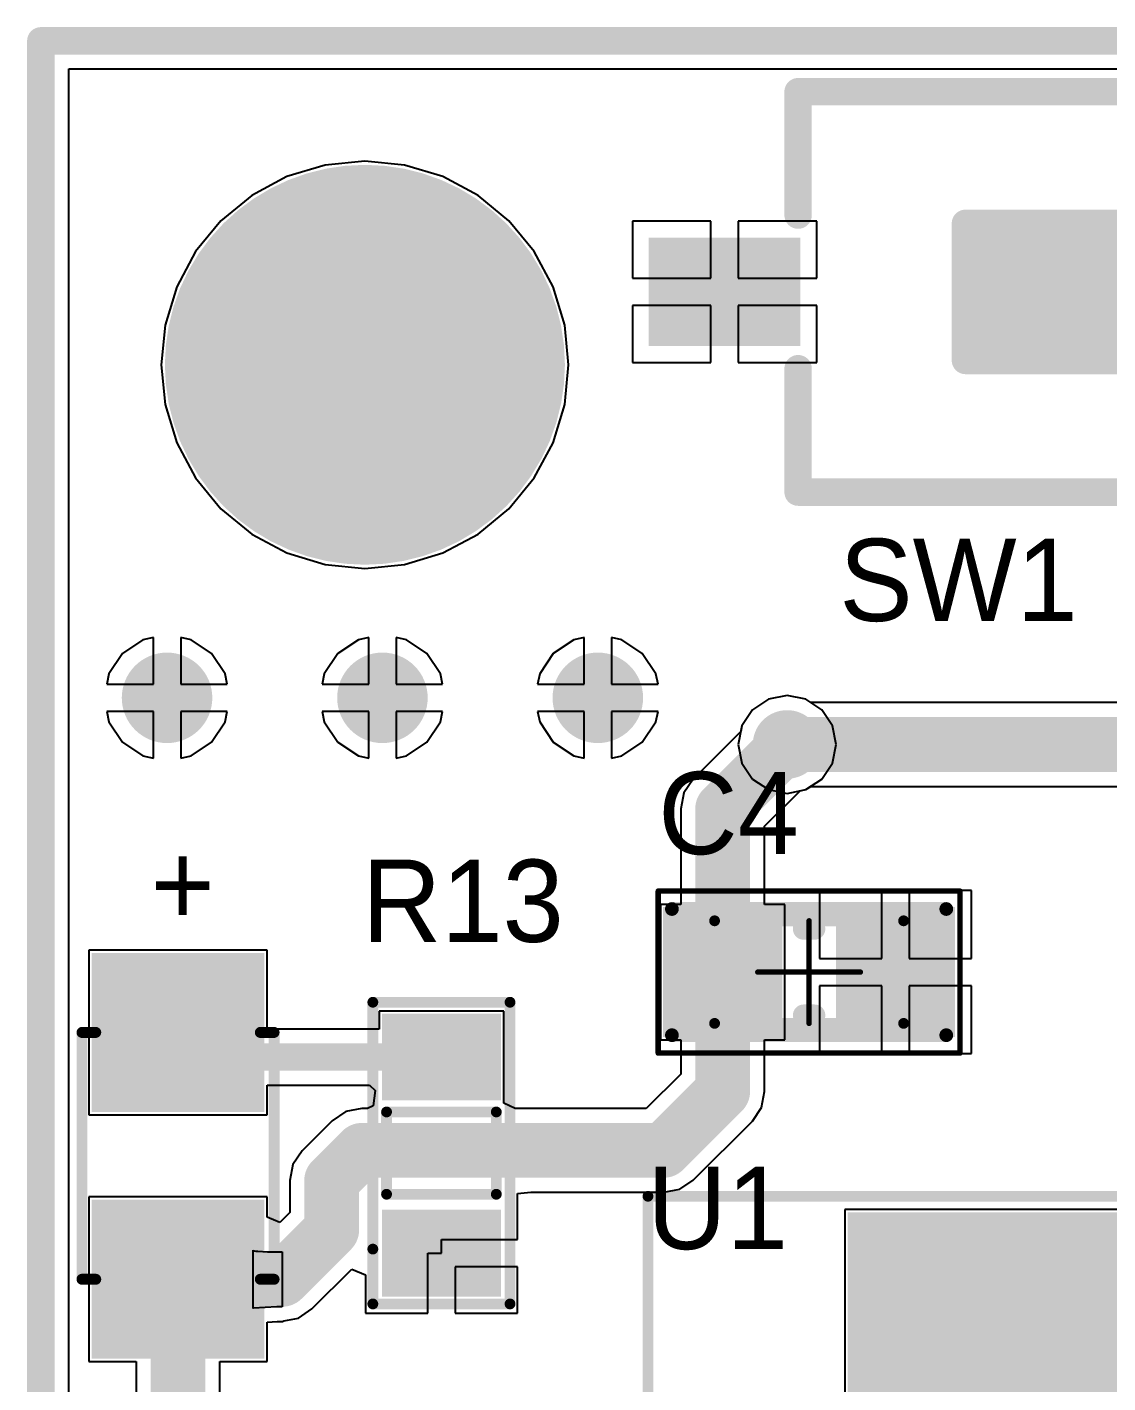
# Model space of a CAD drawing. Header units: millimetres. Extents: x 3.76 to 6.92, y 1.08 to 2.74.
# Drawn here: x 3.758 to 4.1519, y 2.2452 to 2.7395 of the extents above; entities that cross this region are included whole.
import ezdxf

# ---------------------------------------------------------------- set-up
doc = ezdxf.new("R2010")
doc.units = ezdxf.units.MM
doc.header["$MEASUREMENT"] = 0
for name, color, linetype in [('BottomLayer', 5, 'Continuous'), ('BottomSolder', 6, 'Continuous'), ('KeepOutLayer', 6, 'Continuous'), ('Mechanical13', 56, 'Continuous'), ('Mechanical15', 56, 'Continuous'), ('MultiLayer', 9, 'Continuous'), ('PadHoleLayer', 156, 'Continuous'), ('TopLayer', 1, 'Continuous'), ('TopOverlay', 2, 'Continuous'), ('TopPaste', 8, 'Continuous'), ('TopSolder', 216, 'Continuous'), ('ViaHoleLayer', 16, 'Continuous')]:
    doc.layers.add(name, color=color, linetype=linetype)

# ---------------------------------------------------------------- blocks, each defined once
blk = doc.blocks.new('SOT223_7')
at = {"layer": 'Mechanical13', "const_width": 0.00394}
for points in [[(-0.13189, 0.07283), (0.13189, 0.07283)], [(-0.13189, -0.07283), (-0.13189, 0.07283)], [(0.13189, -0.07283), (0.13189, 0.07283)], [(-0.13189, -0.07283), (0.13189, -0.07283)]]:
    blk.add_lwpolyline(points, dxfattribs=at)
at = {"layer": 'Mechanical13', "const_width": 0.00197}
for points in [[(-0.13287, 0.07283, 1), (-0.13091, 0.07283, 1)], [(-0.13287, 0.07283, 1), (-0.13091, 0.07283, 1)], [(0.13091, 0.07283, 1), (0.13287, 0.07283, 1)], [(0.13091, 0.07283, 1), (0.13287, 0.07283, 1)], [(-0.13287, -0.07283, 1), (-0.13091, -0.07283, 1)], [(-0.13287, -0.07283, 1), (-0.13091, -0.07283, 1)], [(0.13091, -0.07283, 1), (0.13287, -0.07283, 1)], [(0.13091, -0.07283, 1), (0.13287, -0.07283, 1)]]:
    blk.add_lwpolyline(points, format="xyb", close=True, dxfattribs=at)
at = {"layer": 'Mechanical15', "const_width": 0.00394}
for points in [[(-0.14173, 0.17126), (0.14173, 0.17126)], [(-0.14173, -0.17126), (-0.14173, 0.17126)], [(0.14173, -0.17126), (0.14173, 0.17126)], [(0, -0.01969), (0, 0.01969)], [(-0.01969, 0), (0.01969, 0)], [(-0.14173, -0.17126), (0.14173, -0.17126)]]:
    blk.add_lwpolyline(points, dxfattribs=at)
at = {"layer": 'Mechanical15', "const_width": 0.00197}
for points in [[(-0.14272, 0.17126, 1), (-0.14075, 0.17126, 1)], [(-0.14272, 0.17126, 1), (-0.14075, 0.17126, 1)], [(0.14075, 0.17126, 1), (0.14272, 0.17126, 1)], [(0.14075, 0.17126, 1), (0.14272, 0.17126, 1)], [(-0.00098, 0.01969, 1), (0.00098, 0.01969, 1)], [(-0.02067, 0, 1), (-0.0187, 0, 1)], [(0.0187, 0, 1), (0.02067, 0, 1)], [(-0.00098, -0.01969, 1), (0.00098, -0.01969, 1)], [(-0.14272, -0.17126, 1), (-0.14075, -0.17126, 1)], [(-0.14272, -0.17126, 1), (-0.14075, -0.17126, 1)], [(0.14075, -0.17126, 1), (0.14272, -0.17126, 1)], [(0.14075, -0.17126, 1), (0.14272, -0.17126, 1)]]:
    blk.add_lwpolyline(points, format="xyb", close=True, dxfattribs=at)
at = {"layer": 'TopLayer'}
for points in [[(0.06496, 0.16142), (-0.06496, 0.16142), (0.06496, 0.06693), (-0.06496, 0.06693)], [(-0.07087, -0.06693), (-0.11024, -0.06693), (-0.07087, -0.16142), (-0.11024, -0.16142)], [(0.01969, -0.06693), (-0.01969, -0.06693), (0.01969, -0.16142), (-0.01969, -0.16142)], [(0.11024, -0.06693), (0.07087, -0.06693), (0.11024, -0.16142), (0.07087, -0.16142)]]:
    blk.add_solid(points, dxfattribs=at)
at = {"layer": 'TopOverlay', "const_width": 0.00787}
for points in [[(-0.13189, 0.05512), (0.13189, 0.05512)], [(-0.13189, -0.05512), (-0.13189, 0.05512)], [(0.13189, -0.05512), (0.13189, 0.05512)], [(-0.13189, -0.05512), (0.13189, -0.05512)]]:
    blk.add_lwpolyline(points, dxfattribs=at)
at = {"layer": 'TopOverlay'}
for points, const_width in [([(-0.13386, 0.05512, 1), (-0.12992, 0.05512, 1)], 0.00394), ([(-0.13386, 0.05512, 1), (-0.12992, 0.05512, 1)], 0.00394), ([(0.12992, 0.05512, 1), (0.13386, 0.05512, 1)], 0.00394), ([(0.12992, 0.05512, 1), (0.13386, 0.05512, 1)], 0.00394), ([(-0.13386, -0.05512, 1), (-0.12992, -0.05512, 1)], 0.00394), ([(-0.13386, -0.05512, 1), (-0.12992, -0.05512, 1)], 0.00394), ([(0.12992, -0.05512, 1), (0.13386, -0.05512, 1)], 0.00394), ([(0.12992, -0.05512, 1), (0.13386, -0.05512, 1)], 0.00394), ([(-0.12697, -0.11417, 1), (-0.13681, -0.11417, 1)], 0.00984), ([(-0.13927, -0.11417, 1), (-0.13435, -0.11417, 1)], 0.00492), ([(-0.12943, -0.11417, 1), (-0.12451, -0.11417, 1)], 0.00492)]:
    blk.add_lwpolyline(points, format="xyb", close=True, dxfattribs=dict(at, const_width=const_width))
at = {"layer": 'TopPaste'}
for points in [[(0.06496, 0.16142), (-0.06496, 0.16142), (0.06496, 0.06693), (-0.06496, 0.06693)], [(-0.07087, -0.06693), (-0.11024, -0.06693), (-0.07087, -0.16142), (-0.11024, -0.16142)], [(0.01969, -0.06693), (-0.01969, -0.06693), (0.01969, -0.16142), (-0.01969, -0.16142)], [(0.11024, -0.06693), (0.07087, -0.06693), (0.11024, -0.16142), (0.07087, -0.16142)]]:
    blk.add_solid(points, dxfattribs=at)
at = {"layer": 'TopSolder'}
for points in [[(0.06896, 0.16542), (-0.06896, 0.16542), (0.06896, 0.06293), (-0.06896, 0.06293)], [(-0.06687, -0.06293), (-0.11424, -0.06293), (-0.06687, -0.16542), (-0.11424, -0.16542)], [(0.02369, -0.06293), (-0.02369, -0.06293), (0.02369, -0.16542), (-0.02369, -0.16542)], [(0.11424, -0.06293), (0.06687, -0.06293), (0.11424, -0.16542), (0.06687, -0.16542)]]:
    blk.add_solid(points, dxfattribs=at)
blk = doc.blocks.new('SW1_SMD_9')
at = {"layer": 'TopLayer'}
for points in [[(-0.16142, -0.01575), (-0.11417, -0.01575), (-0.16142, 0.01575), (-0.11417, 0.01575)], [(0.16142, 0.01575), (0.11417, 0.01575), (0.16142, -0.01575), (0.11417, -0.01575)]]:
    blk.add_solid(points, dxfattribs=at)
at = {"layer": 'TopOverlay', "const_width": 0.01}
for points in [[(0.111, 0.073), (-0.111, 0.073)], [(-0.111, 0.073), (-0.111, 0.028)], [(0.111, 0.073), (0.111, 0.028)], [(-0.05, 0.025), (-0.05, -0.025)], [(0.05, 0.025), (-0.05, 0.025)], [(0.05, 0.025), (0.05, -0.025)], [(-0.111, -0.028), (-0.111, -0.073)], [(0.05, -0.025), (-0.05, -0.025)], [(0.111, -0.028), (0.111, -0.073)], [(0.111, -0.073), (-0.111, -0.073)]]:
    blk.add_lwpolyline(points, dxfattribs=at)
at = {"layer": 'TopOverlay', "const_width": 0.005}
for points in [[(-0.1135, 0.073, 1), (-0.1085, 0.073, 1)], [(-0.1135, 0.073, 1), (-0.1085, 0.073, 1)], [(0.1085, 0.073, 1), (0.1135, 0.073, 1)], [(0.1085, 0.073, 1), (0.1135, 0.073, 1)], [(-0.1135, 0.028, 1), (-0.1085, 0.028, 1)], [(-0.0525, 0.025, 1), (-0.0475, 0.025, 1)], [(-0.0525, 0.025, 1), (-0.0475, 0.025, 1)], [(0.0475, 0.025, 1), (0.0525, 0.025, 1)], [(0.0475, 0.025, 1), (0.0525, 0.025, 1)], [(0.1085, 0.028, 1), (0.1135, 0.028, 1)], [(-0.1135, -0.028, 1), (-0.1085, -0.028, 1)], [(-0.0525, -0.025, 1), (-0.0475, -0.025, 1)], [(-0.0525, -0.025, 1), (-0.0475, -0.025, 1)], [(0.0475, -0.025, 1), (0.0525, -0.025, 1)], [(0.0475, -0.025, 1), (0.0525, -0.025, 1)], [(0.1085, -0.028, 1), (0.1135, -0.028, 1)], [(-0.1135, -0.073, 1), (-0.1085, -0.073, 1)], [(-0.1135, -0.073, 1), (-0.1085, -0.073, 1)], [(0.1085, -0.073, 1), (0.1135, -0.073, 1)], [(0.1085, -0.073, 1), (0.1135, -0.073, 1)]]:
    blk.add_lwpolyline(points, format="xyb", close=True, dxfattribs=at)
at = {"layer": 'TopOverlay'}
blk.add_solid([(-0.05, -0.025), (0.05, -0.025), (-0.05, 0.025), (0.05, 0.025)], dxfattribs=at)
at = {"layer": 'TopPaste'}
for points in [[(-0.16142, -0.01575), (-0.11417, -0.01575), (-0.16142, 0.01575), (-0.11417, 0.01575)], [(0.16142, 0.01575), (0.11417, 0.01575), (0.16142, -0.01575), (0.11417, -0.01575)]]:
    blk.add_solid(points, dxfattribs=at)
at = {"layer": 'TopSolder'}
for points in [[(-0.16542, -0.01975), (-0.11017, -0.01975), (-0.16542, 0.01975), (-0.11017, 0.01975)], [(0.16542, 0.01975), (0.11017, 0.01975), (0.16542, -0.01975), (0.11017, -0.01975)]]:
    blk.add_solid(points, dxfattribs=at)
blk = doc.blocks.new('RES_SMD_0603_30')
at = {"layer": 'TopLayer'}
for points in [[(-0.04681, -0.01772), (-0.02319, -0.01772), (-0.04681, 0.01772), (-0.02319, 0.01772)], [(0.02468, -0.01771), (0.0483, -0.01771), (0.02468, 0.01772), (0.0483, 0.01772)]]:
    blk.add_solid(points, dxfattribs=at)
at = {"layer": 'TopOverlay', "const_width": 0.00394}
for points in [[(0.055, 0.025), (-0.055, 0.025)], [(-0.055, -0.025), (-0.055, 0.025)], [(0.055, -0.025), (0.055, 0.025)], [(0.015, 0.02), (-0.015, 0.02)], [(-0.015, -0.02), (-0.015, 0.02)], [(0.015, -0.02), (0.015, 0.02)], [(0.015, -0.02), (-0.015, -0.02)], [(0.035, -0.025), (-0.055, -0.025)], [(0.055, -0.025), (0.035, -0.025)]]:
    blk.add_lwpolyline(points, dxfattribs=at)
at = {"layer": 'TopOverlay', "const_width": 0.00197}
for points in [[(-0.05599, 0.025, 1), (-0.05402, 0.025, 1)], [(-0.05599, 0.025, 1), (-0.05402, 0.025, 1)], [(0.05401, 0.025, 1), (0.05598, 0.025, 1)], [(0.05401, 0.025, 1), (0.05598, 0.025, 1)], [(-0.01599, 0.02, 1), (-0.01402, 0.02, 1)], [(-0.01599, 0.02, 1), (-0.01402, 0.02, 1)], [(0.01401, 0.02, 1), (0.01598, 0.02, 1)], [(0.01401, 0.02, 1), (0.01598, 0.02, 1)], [(-0.01599, -0.02, 1), (-0.01402, -0.02, 1)], [(-0.01599, -0.02, 1), (-0.01402, -0.02, 1)], [(0.01401, -0.02, 1), (0.01598, -0.02, 1)], [(0.01401, -0.02, 1), (0.01598, -0.02, 1)], [(-0.05599, -0.025, 1), (-0.05402, -0.025, 1)], [(-0.05599, -0.025, 1), (-0.05402, -0.025, 1)], [(0.03401, -0.025, 1), (0.03598, -0.025, 1)], [(0.03401, -0.025, 1), (0.03598, -0.025, 1)], [(0.05401, -0.025, 1), (0.05598, -0.025, 1)], [(0.05401, -0.025, 1), (0.05598, -0.025, 1)]]:
    blk.add_lwpolyline(points, format="xyb", close=True, dxfattribs=at)
at = {"layer": 'TopPaste'}
for points in [[(-0.04681, -0.01772), (-0.02319, -0.01772), (-0.04681, 0.01772), (-0.02319, 0.01772)], [(0.02468, -0.01771), (0.0483, -0.01771), (0.02468, 0.01772), (0.0483, 0.01772)]]:
    blk.add_solid(points, dxfattribs=at)
at = {"layer": 'TopSolder'}
for points in [[(-0.05081, -0.02172), (-0.01919, -0.02172), (-0.05081, 0.02172), (-0.01919, 0.02172)], [(0.02068, -0.02171), (0.0523, -0.02171), (0.02068, 0.02172), (0.0523, 0.02172)]]:
    blk.add_solid(points, dxfattribs=at)
blk = doc.blocks.new('LED_0805_B____45')
at = {"layer": 'TopLayer'}
for points in [[(-0.025, -0.0275), (0.025, -0.0275), (-0.025, 0.0275), (0.025, 0.0275)], [(0.065, -0.0275), (0.115, -0.0275), (0.065, 0.0275), (0.115, 0.0275)]]:
    blk.add_solid(points, dxfattribs=at)
at = {"layer": 'TopOverlay', "const_width": 0.004}
for points in [[(0, 0.035), (0.09, 0.035)], [(0, 0.035), (0, 0.03)], [(0.09, 0.035), (0.09, 0.03)], [(0, -0.03), (0, -0.035)], [(0.09, -0.03), (0.09, -0.035)], [(0, -0.035), (0.09, -0.035)]]:
    blk.add_lwpolyline(points, dxfattribs=at)
at = {"layer": 'TopOverlay', "const_width": 0.002}
for points in [[(-0.001, 0.035, 1), (0.001, 0.035, 1)], [(-0.001, 0.035, 1), (0.001, 0.035, 1)], [(0.089, 0.035, 1), (0.091, 0.035, 1)], [(0.089, 0.035, 1), (0.091, 0.035, 1)], [(-0.001, 0.03, 1), (0.001, 0.03, 1)], [(0.089, 0.03, 1), (0.091, 0.03, 1)], [(-0.001, -0.03, 1), (0.001, -0.03, 1)], [(0.089, -0.03, 1), (0.091, -0.03, 1)], [(-0.001, -0.035, 1), (0.001, -0.035, 1)], [(-0.001, -0.035, 1), (0.001, -0.035, 1)], [(0.089, -0.035, 1), (0.091, -0.035, 1)], [(0.089, -0.035, 1), (0.091, -0.035, 1)]]:
    blk.add_lwpolyline(points, format="xyb", close=True, dxfattribs=at)
at = {"layer": 'TopPaste'}
for points in [[(-0.025, -0.0275), (0.025, -0.0275), (-0.025, 0.0275), (0.025, 0.0275)], [(0.065, -0.0275), (0.115, -0.0275), (0.065, 0.0275), (0.115, 0.0275)]]:
    blk.add_solid(points, dxfattribs=at)
at = {"layer": 'TopSolder'}
for points in [[(-0.029, -0.0315), (0.029, -0.0315), (-0.029, 0.0315), (0.029, 0.0315)], [(0.061, -0.0315), (0.119, -0.0315), (0.061, 0.0315), (0.119, 0.0315)]]:
    blk.add_solid(points, dxfattribs=at)
blk = doc.blocks.new('CN_SMD_0603_78')
at = {"layer": 'Mechanical13', "const_width": 0.00394}
for points in [[(-0.03445, -0.0187), (-0.03445, 0.0187)], [(-0.03445, 0.0187), (0.03445, 0.0187)], [(0.03445, -0.0187), (0.03445, 0.0187)], [(-0.03445, -0.0187), (0.03445, -0.0187)]]:
    blk.add_lwpolyline(points, dxfattribs=at)
at = {"layer": 'Mechanical13', "const_width": 0.00197}
for points in [[(-0.03543, 0.0187, 1), (-0.03346, 0.0187, 1)], [(-0.03543, 0.0187, 1), (-0.03346, 0.0187, 1)], [(0.03346, 0.0187, 1), (0.03543, 0.0187, 1)], [(0.03346, 0.0187, 1), (0.03543, 0.0187, 1)], [(-0.03543, -0.0187, 1), (-0.03346, -0.0187, 1)], [(-0.03543, -0.0187, 1), (-0.03346, -0.0187, 1)], [(0.03346, -0.0187, 1), (0.03543, -0.0187, 1)], [(0.03346, -0.0187, 1), (0.03543, -0.0187, 1)]]:
    blk.add_lwpolyline(points, format="xyb", close=True, dxfattribs=at)
at = {"layer": 'Mechanical15', "const_width": 0.00197}
for points in [[(-0.055, -0.02953), (-0.055, 0.02953)], [(-0.055, 0.02953), (0.055, 0.02953)], [(0.055, -0.02953), (0.055, 0.02953)], [(0, -0.0187), (0, 0.0187)], [(-0.0187, 0), (0.0187, 0)], [(-0.055, -0.02953), (0.055, -0.02953)]]:
    blk.add_lwpolyline(points, dxfattribs=at)
at = {"layer": 'Mechanical15', "const_width": 0.000984}
for points in [[(-0.05549, 0.02953, 1), (-0.05451, 0.02953, 1)], [(-0.05549, 0.02953, 1), (-0.05451, 0.02953, 1)], [(0.05451, 0.02953, 1), (0.05549, 0.02953, 1)], [(0.05451, 0.02953, 1), (0.05549, 0.02953, 1)], [(-0.00049, 0.0187, 1), (0.00049, 0.0187, 1)], [(-0.01919, 0, 1), (-0.01821, 0, 1)], [(0.01821, 0, 1), (0.01919, 0, 1)], [(-0.00049, -0.0187, 1), (0.00049, -0.0187, 1)], [(-0.05549, -0.02953, 1), (-0.05451, -0.02953, 1)], [(-0.05549, -0.02953, 1), (-0.05451, -0.02953, 1)], [(0.05451, -0.02953, 1), (0.05549, -0.02953, 1)], [(0.05451, -0.02953, 1), (0.05549, -0.02953, 1)]]:
    blk.add_lwpolyline(points, format="xyb", close=True, dxfattribs=at)
at = {"layer": 'TopLayer'}
for points in [[(-0.01378, -0.01969), (-0.01378, 0.01969), (-0.04921, -0.01969), (-0.04921, 0.01969)], [(0.04921, -0.01969), (0.04921, 0.01969), (0.01378, -0.01969), (0.01378, 0.01969)]]:
    blk.add_solid(points, dxfattribs=at)
at = {"layer": 'TopOverlay'}
for points, const_width in [([(-0.05, -0.023), (-0.05, 0.023)], 0.005), ([(-0.05, 0.023), (0.05, 0.023)], 0.005), ([(0.05, -0.023), (0.05, 0.023)], 0.005), ([(-0.00197, 0.01575), (0.00197, 0.01575)], 0.00787), ([(-0.00197, -0.01575), (0.00197, -0.01575)], 0.00787), ([(-0.05, -0.023), (0.05, -0.023)], 0.005)]:
    blk.add_lwpolyline(points, dxfattribs=dict(at, const_width=const_width))
for points, const_width in [([(-0.05125, 0.023, 1), (-0.04875, 0.023, 1)], 0.0025), ([(-0.05125, 0.023, 1), (-0.04875, 0.023, 1)], 0.0025), ([(0.04875, 0.023, 1), (0.05125, 0.023, 1)], 0.0025), ([(0.04875, 0.023, 1), (0.05125, 0.023, 1)], 0.0025), ([(-0.00394, 0.01575, 1), (0, 0.01575, 1)], 0.00394), ([(0, 0.01575, 1), (0.00394, 0.01575, 1)], 0.00394), ([(-0.00394, -0.01575, 1), (0, -0.01575, 1)], 0.00394), ([(0, -0.01575, 1), (0.00394, -0.01575, 1)], 0.00394), ([(-0.05125, -0.023, 1), (-0.04875, -0.023, 1)], 0.0025), ([(-0.05125, -0.023, 1), (-0.04875, -0.023, 1)], 0.0025), ([(0.04875, -0.023, 1), (0.05125, -0.023, 1)], 0.0025), ([(0.04875, -0.023, 1), (0.05125, -0.023, 1)], 0.0025)]:
    blk.add_lwpolyline(points, format="xyb", close=True, dxfattribs=dict(at, const_width=const_width))
at = {"layer": 'TopPaste'}
for points in [[(-0.01378, -0.01969), (-0.01378, 0.01969), (-0.04921, -0.01969), (-0.04921, 0.01969)], [(0.04921, -0.01969), (0.04921, 0.01969), (0.01378, -0.01969), (0.01378, 0.01969)]]:
    blk.add_solid(points, dxfattribs=at)
at = {"layer": 'TopSolder'}
for points in [[(-0.00978, -0.02369), (-0.00978, 0.02369), (-0.05321, -0.02369), (-0.05321, 0.02369)], [(0.05321, -0.02369), (0.05321, 0.02369), (0.00978, -0.02369), (0.00978, 0.02369)]]:
    blk.add_solid(points, dxfattribs=at)

msp = doc.modelspace()

# ---------------------------------------------------------------- linework, layer by layer
at = {"layer": 'BottomLayer'}
for p, q in [((3.7732, 1.0912), (3.7732, 2.72435)), ((3.7732, 2.72435), (4.691, 2.72435)), ((3.86662, 2.68926), (3.85269, 2.68504)), ((3.88111, 2.69069), (3.86662, 2.68926)), ((3.8956, 2.68926), (3.88111, 2.69069)), ((3.90953, 2.68504), (3.8956, 2.68926)), ((3.85269, 2.68504), (3.83986, 2.67817)), ((3.92236, 2.67817), (3.90953, 2.68504)), ((3.83986, 2.67817), (3.8286, 2.66894)), ((3.93362, 2.66894), (3.92236, 2.67817)), ((3.8286, 2.66894), (3.81937, 2.65769)), ((3.94285, 2.65769), (3.93362, 2.66894)), ((3.81937, 2.65769), (3.81251, 2.64485)), ((3.94971, 2.64485), (3.94285, 2.65769)), ((3.81251, 2.64485), (3.80828, 2.63092)), ((3.95394, 2.63092), (3.94971, 2.64485)), ((3.80828, 2.63092), (3.80686, 2.61643)), ((3.95537, 2.61643), (3.95394, 2.63092)), ((3.80686, 2.61643), (3.80828, 2.60195)), ((3.95394, 2.60195), (3.95537, 2.61643)), ((3.80828, 2.60195), (3.81251, 2.58802)), ((3.94971, 2.58802), (3.95394, 2.60195)), ((3.81251, 2.58802), (3.81937, 2.57518)), ((3.94285, 2.57518), (3.94971, 2.58802)), ((3.81937, 2.57518), (3.8286, 2.56393)), ((3.93362, 2.56393), (3.94285, 2.57518)), ((3.8286, 2.56393), (3.83986, 2.55469)), ((3.92236, 2.55469), (3.93362, 2.56393)), ((3.83986, 2.55469), (3.85269, 2.54783)), ((3.90953, 2.54783), (3.92236, 2.55469)), ((3.85269, 2.54783), (3.86662, 2.5436)), ((3.8956, 2.5436), (3.90953, 2.54783)), ((3.86662, 2.5436), (3.88111, 2.54218)), ((3.88111, 2.54218), (3.8956, 2.5436)), ((3.80022, 2.51619), (3.79278, 2.51122)), ((3.804, 2.51695), (3.80022, 2.51619)), ((3.804, 2.5), (3.804, 2.51695)), ((3.81778, 2.51619), (3.814, 2.51695)), ((3.814, 2.51695), (3.814, 2.5)), ((3.82522, 2.51122), (3.81778, 2.51619)), ((3.87872, 2.51619), (3.87128, 2.51122)), ((3.8825, 2.51695), (3.87872, 2.51619)), ((3.8825, 2.5), (3.8825, 2.51695)), ((3.89628, 2.51619), (3.8925, 2.51695)), ((3.8925, 2.51695), (3.8925, 2.5)), ((3.90372, 2.51122), (3.89628, 2.51619)), ((3.95722, 2.51619), (3.94978, 2.51122)), ((3.961, 2.51695), (3.95722, 2.51619)), ((3.961, 2.5), (3.961, 2.51695)), ((3.97478, 2.51619), (3.971, 2.51695)), ((3.971, 2.51695), (3.971, 2.5)), ((3.98222, 2.51122), (3.97478, 2.51619)), ((3.79278, 2.51122), (3.78781, 2.50378)), ((3.83019, 2.50378), (3.82522, 2.51122)), ((3.87128, 2.51122), (3.86631, 2.50378)), ((3.90869, 2.50378), (3.90372, 2.51122)), ((3.94978, 2.51122), (3.94481, 2.50378)), ((3.98719, 2.50378), (3.98222, 2.51122)), ((3.78781, 2.50378), (3.78705, 2.5)), ((3.83095, 2.5), (3.83019, 2.50378)), ((3.86631, 2.50378), (3.86555, 2.5)), ((3.90945, 2.5), (3.90869, 2.50378)), ((3.94481, 2.50378), (3.94405, 2.5)), ((3.98795, 2.5), (3.98719, 2.50378)), ((3.78705, 2.5), (3.804, 2.5)), ((3.814, 2.5), (3.83095, 2.5)), ((3.86555, 2.5), (3.8825, 2.5)), ((3.8925, 2.5), (3.90945, 2.5)), ((3.94405, 2.5), (3.961, 2.5)), ((3.971, 2.5), (3.98795, 2.5)), ((4.02817, 2.49448), (4.02238, 2.49062)), ((4.035, 2.49584), (4.02817, 2.49448)), ((4.04183, 2.49448), (4.035, 2.49584)), ((4.04361, 2.49329), (4.04183, 2.49448)), ((4.41139, 2.49329), (4.04361, 2.49329)), ((3.804, 2.49), (3.78705, 2.49)), ((3.78705, 2.49), (3.78781, 2.48622)), ((3.804, 2.47305), (3.804, 2.49)), ((3.83095, 2.49), (3.814, 2.49)), ((3.814, 2.49), (3.814, 2.47305)), ((3.83019, 2.48622), (3.83095, 2.49)), ((3.8825, 2.49), (3.86555, 2.49)), ((3.86555, 2.49), (3.86631, 2.48622)), ((3.8825, 2.47305), (3.8825, 2.49)), ((3.90945, 2.49), (3.8925, 2.49)), ((3.8925, 2.49), (3.8925, 2.47305)), ((3.90869, 2.48622), (3.90945, 2.49)), ((3.961, 2.49), (3.94405, 2.49)), ((3.94405, 2.49), (3.94481, 2.48622)), ((3.961, 2.47305), (3.961, 2.49)), ((3.98795, 2.49), (3.971, 2.49)), ((3.971, 2.49), (3.971, 2.47305)), ((3.98719, 2.48622), (3.98795, 2.49)), ((4.02238, 2.49062), (4.01852, 2.48483)), ((3.78781, 2.48622), (3.79278, 2.47878)), ((3.82522, 2.47878), (3.83019, 2.48622)), ((3.86631, 2.48622), (3.87128, 2.47878)), ((3.90372, 2.47878), (3.90869, 2.48622)), ((3.94481, 2.48622), (3.94978, 2.47878)), ((3.98222, 2.47878), (3.98719, 2.48622)), ((4.01852, 2.48483), (4.01716, 2.478)), ((3.79278, 2.47878), (3.80022, 2.47381)), ((3.81778, 2.47381), (3.82522, 2.47878)), ((3.87128, 2.47878), (3.87872, 2.47381)), ((3.89628, 2.47381), (3.90372, 2.47878)), ((3.94978, 2.47878), (3.95722, 2.47381)), ((3.97478, 2.47381), (3.98222, 2.47878)), ((4.01716, 2.478), (4.01852, 2.47117)), ((3.80022, 2.47381), (3.804, 2.47305)), ((3.814, 2.47305), (3.81778, 2.47381)), ((3.87872, 2.47381), (3.8825, 2.47305)), ((3.8925, 2.47305), (3.89628, 2.47381)), ((3.95722, 2.47381), (3.961, 2.47305)), ((3.971, 2.47305), (3.97478, 2.47381)), ((4.01852, 2.47117), (4.02238, 2.46538)), ((4.02238, 2.46538), (4.02817, 2.46152)), ((4.04183, 2.46152), (4.04361, 2.46271)), ((4.04361, 2.46271), (4.41139, 2.46271)), ((4.02817, 2.46152), (4.035, 2.46016)), ((4.035, 2.46016), (4.04183, 2.46152))]:
    msp.add_line(p, q, dxfattribs=at)
for points, const_width in [([(3.84666, 2.61643, 1), (3.91556, 2.61643, 1)], 0.0689), ([(3.80275, 2.495, 1), (3.81525, 2.495, 1)], 0.0125), ([(3.88125, 2.495, 1), (3.89375, 2.495, 1)], 0.0125), ([(3.95975, 2.495, 1), (3.97225, 2.495, 1)], 0.0125), ([(4.02875, 2.478, 1), (4.04125, 2.478, 1)], 0.0125), ([(4.03, 2.478, 1), (4.04, 2.478, 1)], 0.01)]:
    msp.add_lwpolyline(points, format="xyb", close=True, dxfattribs=dict(at, const_width=const_width))
at = {"layer": 'BottomLayer', "const_width": 0.02}
msp.add_lwpolyline([(4.035, 2.478), (4.42, 2.478)], dxfattribs=at)
at = {"layer": 'BottomSolder'}
for points, const_width in [([(3.84466, 2.61643, 1), (3.91756, 2.61643, 1)], 0.0729), ([(3.80075, 2.495, 1), (3.81725, 2.495, 1)], 0.0165), ([(3.87925, 2.495, 1), (3.89575, 2.495, 1)], 0.0165), ([(3.95775, 2.495, 1), (3.97425, 2.495, 1)], 0.0165)]:
    msp.add_lwpolyline(points, format="xyb", close=True, dxfattribs=dict(at, const_width=const_width))
at = {"layer": 'KeepOutLayer', "const_width": 0.01}
for points in [[(3.763, 1.081), (3.763, 2.73454)], [(3.763, 2.73454), (6.91261, 2.73454)]]:
    msp.add_lwpolyline(points, dxfattribs=at)
at = {"layer": 'KeepOutLayer', "const_width": 0.005}
msp.add_lwpolyline([(3.7605, 2.73454, 1), (3.7655, 2.73454, 1)], format="xyb", close=True, dxfattribs=at)
msp.add_lwpolyline([(3.7605, 2.73454, 1), (3.7655, 2.73454, 1)], format="xyb", close=True, dxfattribs=at)
at = {"layer": 'MultiLayer'}
for points, const_width in [([(3.84666, 2.61643, 1), (3.91556, 2.61643, 1)], 0.0689), ([(3.80275, 2.495, 1), (3.81525, 2.495, 1)], 0.0125), ([(3.88125, 2.495, 1), (3.89375, 2.495, 1)], 0.0125), ([(3.95975, 2.495, 1), (3.97225, 2.495, 1)], 0.0125), ([(4.02875, 2.478, 1), (4.04125, 2.478, 1)], 0.0125)]:
    msp.add_lwpolyline(points, format="xyb", close=True, dxfattribs=dict(at, const_width=const_width))
at = {"layer": 'PadHoleLayer', "const_width": 0.0689}
msp.add_lwpolyline([(3.84666, 2.61643, 1), (3.91556, 2.61643, 1)], format="xyb", close=True, dxfattribs=at)
at = {"layer": 'TopLayer'}
for p, q in [((3.7732, 1.0912), (3.7732, 2.72435)), ((3.7732, 2.72435), (4.69, 2.72435)), ((3.86662, 2.68926), (3.85269, 2.68504)), ((3.88111, 2.69069), (3.86662, 2.68926)), ((3.8956, 2.68926), (3.88111, 2.69069)), ((3.90953, 2.68504), (3.8956, 2.68926)), ((3.85269, 2.68504), (3.83986, 2.67817)), ((3.92236, 2.67817), (3.90953, 2.68504)), ((3.83986, 2.67817), (3.8286, 2.66894)), ((3.93362, 2.66894), (3.92236, 2.67817)), ((3.8286, 2.66894), (3.81937, 2.65769)), ((3.94285, 2.65769), (3.93362, 2.66894)), ((4.0072, 2.66875), (3.97858, 2.66875)), ((3.97858, 2.66875), (3.97858, 2.648)), ((4.0072, 2.648), (4.0072, 2.66875)), ((4.04583, 2.66875), (4.0172, 2.66875)), ((4.0172, 2.66875), (4.0172, 2.648)), ((4.04583, 2.648), (4.04583, 2.66875)), ((3.81937, 2.65769), (3.81251, 2.64485)), ((3.94971, 2.64485), (3.94285, 2.65769)), ((3.81251, 2.64485), (3.80828, 2.63092)), ((3.95394, 2.63092), (3.94971, 2.64485)), ((3.97858, 2.648), (4.0072, 2.648)), ((4.0172, 2.648), (4.04583, 2.648)), ((4.0072, 2.638), (3.97858, 2.638)), ((3.97858, 2.638), (3.97858, 2.61725)), ((4.0072, 2.61725), (4.0072, 2.638)), ((4.04583, 2.638), (4.0172, 2.638)), ((4.0172, 2.638), (4.0172, 2.61725)), ((4.04583, 2.61725), (4.04583, 2.638)), ((3.80828, 2.63092), (3.80686, 2.61643)), ((3.95537, 2.61643), (3.95394, 2.63092)), ((3.80686, 2.61643), (3.80828, 2.60195)), ((3.95394, 2.60195), (3.95537, 2.61643)), ((3.97858, 2.61725), (4.0072, 2.61725)), ((4.0172, 2.61725), (4.04583, 2.61725)), ((3.80828, 2.60195), (3.81251, 2.58802)), ((3.94971, 2.58802), (3.95394, 2.60195)), ((3.81251, 2.58802), (3.81937, 2.57518)), ((3.94285, 2.57518), (3.94971, 2.58802)), ((3.81937, 2.57518), (3.8286, 2.56393)), ((3.93362, 2.56393), (3.94285, 2.57518)), ((3.8286, 2.56393), (3.83986, 2.55469)), ((3.92236, 2.55469), (3.93362, 2.56393)), ((3.83986, 2.55469), (3.85269, 2.54783)), ((3.90953, 2.54783), (3.92236, 2.55469)), ((3.85269, 2.54783), (3.86662, 2.5436)), ((3.8956, 2.5436), (3.90953, 2.54783)), ((3.86662, 2.5436), (3.88111, 2.54218)), ((3.88111, 2.54218), (3.8956, 2.5436)), ((3.80022, 2.51619), (3.79278, 2.51122)), ((3.804, 2.51695), (3.80022, 2.51619)), ((3.804, 2.5), (3.804, 2.51695)), ((3.81778, 2.51619), (3.814, 2.51695)), ((3.814, 2.51695), (3.814, 2.5)), ((3.82522, 2.51122), (3.81778, 2.51619)), ((3.87872, 2.51619), (3.87128, 2.51122)), ((3.8825, 2.51695), (3.87872, 2.51619)), ((3.8825, 2.5), (3.8825, 2.51695)), ((3.89628, 2.51619), (3.8925, 2.51695)), ((3.8925, 2.51695), (3.8925, 2.5)), ((3.90372, 2.51122), (3.89628, 2.51619)), ((3.95722, 2.51619), (3.94978, 2.51122)), ((3.961, 2.51695), (3.95722, 2.51619)), ((3.961, 2.5), (3.961, 2.51695)), ((3.97478, 2.51619), (3.971, 2.51695)), ((3.971, 2.51695), (3.971, 2.5)), ((3.98222, 2.51122), (3.97478, 2.51619)), ((3.79278, 2.51122), (3.78781, 2.50378)), ((3.83019, 2.50378), (3.82522, 2.51122)), ((3.87128, 2.51122), (3.86631, 2.50378)), ((3.90869, 2.50378), (3.90372, 2.51122)), ((3.94978, 2.51122), (3.94481, 2.50378)), ((3.98719, 2.50378), (3.98222, 2.51122)), ((3.78781, 2.50378), (3.78705, 2.5)), ((3.83095, 2.5), (3.83019, 2.50378)), ((3.86631, 2.50378), (3.86555, 2.5)), ((3.90945, 2.5), (3.90869, 2.50378)), ((3.94481, 2.50378), (3.94405, 2.5)), ((3.98795, 2.5), (3.98719, 2.50378)), ((3.78705, 2.5), (3.804, 2.5)), ((3.814, 2.5), (3.83095, 2.5)), ((3.86555, 2.5), (3.8825, 2.5)), ((3.8925, 2.5), (3.90945, 2.5)), ((3.94405, 2.5), (3.961, 2.5)), ((3.971, 2.5), (3.98795, 2.5)), ((4.02817, 2.49448), (4.02238, 2.49062)), ((4.035, 2.49584), (4.02817, 2.49448)), ((4.04183, 2.49448), (4.035, 2.49584)), ((4.04762, 2.49062), (4.04183, 2.49448)), ((3.804, 2.49), (3.78705, 2.49)), ((3.78705, 2.49), (3.78781, 2.48622)), ((3.804, 2.47305), (3.804, 2.49)), ((3.83095, 2.49), (3.814, 2.49)), ((3.814, 2.49), (3.814, 2.47305)), ((3.83019, 2.48622), (3.83095, 2.49)), ((3.8825, 2.49), (3.86555, 2.49)), ((3.86555, 2.49), (3.86631, 2.48622)), ((3.8825, 2.47305), (3.8825, 2.49)), ((3.90945, 2.49), (3.8925, 2.49)), ((3.8925, 2.49), (3.8925, 2.47305)), ((3.90869, 2.48622), (3.90945, 2.49)), ((3.961, 2.49), (3.94405, 2.49)), ((3.94405, 2.49), (3.94481, 2.48622)), ((3.961, 2.47305), (3.961, 2.49)), ((3.98795, 2.49), (3.971, 2.49)), ((3.971, 2.49), (3.971, 2.47305)), ((3.98719, 2.48622), (3.98795, 2.49)), ((4.02238, 2.49062), (4.01852, 2.48483)), ((4.05148, 2.48483), (4.04762, 2.49062)), ((3.78781, 2.48622), (3.79278, 2.47878)), ((3.82522, 2.47878), (3.83019, 2.48622)), ((3.86631, 2.48622), (3.87128, 2.47878)), ((3.90372, 2.47878), (3.90869, 2.48622)), ((3.94481, 2.48622), (3.94978, 2.47878)), ((3.98222, 2.47878), (3.98719, 2.48622)), ((4.0181, 2.48273), (4.00069, 2.46532)), ((4.01852, 2.48483), (4.0181, 2.48273)), ((4.05284, 2.478), (4.05148, 2.48483)), ((3.79278, 2.47878), (3.80022, 2.47381)), ((3.81778, 2.47381), (3.82522, 2.47878)), ((3.87128, 2.47878), (3.87872, 2.47381)), ((3.89628, 2.47381), (3.90372, 2.47878)), ((3.94978, 2.47878), (3.95722, 2.47381)), ((3.97478, 2.47381), (3.98222, 2.47878)), ((4.05148, 2.47117), (4.05284, 2.478)), ((3.80022, 2.47381), (3.804, 2.47305)), ((3.814, 2.47305), (3.81778, 2.47381)), ((3.87872, 2.47381), (3.8825, 2.47305)), ((3.8925, 2.47305), (3.89628, 2.47381)), ((3.95722, 2.47381), (3.961, 2.47305)), ((3.971, 2.47305), (3.97478, 2.47381)), ((4.04762, 2.46538), (4.05148, 2.47117)), ((4.00069, 2.46532), (3.99737, 2.46036)), ((4.04183, 2.46152), (4.04762, 2.46538)), ((3.99737, 2.46036), (3.99621, 2.4545)), ((4.0268, 2.44817), (4.03973, 2.4611)), ((4.03973, 2.4611), (4.04183, 2.46152)), ((3.99621, 2.4545), (3.99621, 2.41968)), ((4.0268, 2.41968), (4.0268, 2.44817)), ((4.0695, 2.42469), (4.04678, 2.42469)), ((4.04678, 2.42469), (4.04678, 2.4)), ((4.0695, 2.4), (4.0695, 2.42469)), ((4.10221, 2.42469), (4.0795, 2.42469)), ((4.0795, 2.42469), (4.0795, 2.4)), ((4.10221, 2.4), (4.10221, 2.42469)), ((3.99621, 2.41968), (3.98879, 2.41968)), ((3.98879, 2.41968), (3.98879, 2.37032)), ((4.03422, 2.41968), (4.0268, 2.41968)), ((4.03422, 2.37032), (4.03422, 2.41968)), ((3.8455, 2.403), (3.7805, 2.403)), ((3.7805, 2.403), (3.7805, 2.343)), ((3.8455, 2.3742), (3.8455, 2.403)), ((4.04678, 2.4), (4.0695, 2.4)), ((4.0795, 2.4), (4.10221, 2.4)), ((4.0695, 2.39), (4.04678, 2.39)), ((4.04678, 2.39), (4.04678, 2.36531)), ((4.0695, 2.36531), (4.0695, 2.39)), ((4.10221, 2.39), (4.0795, 2.39)), ((4.0795, 2.39), (4.0795, 2.36531)), ((4.10221, 2.36531), (4.10221, 2.39)), ((3.93172, 2.38081), (3.88628, 2.38081)), ((3.88628, 2.38081), (3.88628, 2.3742)), ((3.93172, 2.35029), (3.93172, 2.38081)), ((3.88628, 2.3742), (3.8455, 2.3742)), ((3.98879, 2.37032), (3.99621, 2.37032)), ((3.99621, 2.37032), (3.99621, 2.35784)), ((4.0268, 2.3515), (4.0268, 2.37032)), ((4.0268, 2.37032), (4.03422, 2.37032)), ((4.04678, 2.36531), (4.0695, 2.36531)), ((4.0795, 2.36531), (4.10221, 2.36531)), ((3.8455, 2.343), (3.8455, 2.35381)), ((3.8455, 2.35381), (3.88275, 2.35381)), ((3.88275, 2.35381), (3.88479, 2.35177)), ((3.99621, 2.35784), (3.98367, 2.34529)), ((3.88479, 2.35177), (3.88406, 2.34619)), ((3.93172, 2.34719), (3.93172, 2.35029)), ((4.02563, 2.34565), (4.0268, 2.3515)), ((3.87415, 2.34413), (3.86919, 2.34081)), ((3.88, 2.34529), (3.87415, 2.34413)), ((3.88207, 2.34529), (3.88, 2.34529)), ((3.88406, 2.34619), (3.88207, 2.34529)), ((3.93593, 2.34529), (3.93172, 2.34719)), ((3.98367, 2.34529), (3.93593, 2.34529)), ((4.02232, 2.34069), (4.02563, 2.34565)), ((3.7805, 2.343), (3.8455, 2.343)), ((3.86919, 2.34081), (3.85819, 2.32981)), ((4.00081, 2.31919), (4.02232, 2.34069)), ((3.85819, 2.32981), (3.85487, 2.32485)), ((3.85487, 2.32485), (3.85371, 2.319)), ((3.85371, 2.319), (3.85371, 2.30734)), ((3.99585, 2.31587), (4.00081, 2.31919)), ((3.93672, 2.31432), (3.94156, 2.31471)), ((3.93672, 2.29751), (3.93672, 2.31432)), ((3.94156, 2.31471), (3.99, 2.31471)), ((3.99, 2.31471), (3.99585, 2.31587)), ((3.8455, 2.313), (3.7805, 2.313)), ((3.7805, 2.313), (3.7805, 2.253)), ((3.8455, 2.30566), (3.8455, 2.313)), ((3.85012, 2.30375), (3.8455, 2.30566)), ((3.85371, 2.30734), (3.85012, 2.30375)), ((4.19596, 2.30842), (4.05604, 2.30842)), ((4.05604, 2.30842), (4.05604, 2.20393)), ((3.909, 2.29251), (3.909, 2.29751)), ((3.909, 2.29751), (3.93672, 2.29751)), ((3.84038, 2.27238), (3.84038, 2.29362)), ((3.84038, 2.29362), (3.84049, 2.2935)), ((3.84049, 2.2935), (3.8408, 2.2934)), ((3.8408, 2.2934), (3.84134, 2.2933)), ((3.84134, 2.2933), (3.84208, 2.29322)), ((3.84208, 2.29322), (3.84558, 2.29306)), ((3.84558, 2.29306), (3.851, 2.293)), ((3.851, 2.293), (3.851, 2.273)), ((3.904, 2.2707), (3.904, 2.29251)), ((3.904, 2.29251), (3.909, 2.29251)), ((3.86181, 2.27219), (3.87629, 2.28666)), ((3.87629, 2.28666), (3.88129, 2.28459)), ((3.88129, 2.28459), (3.88129, 2.2707)), ((3.93672, 2.28751), (3.914, 2.28751)), ((3.914, 2.28751), (3.914, 2.2707)), ((3.93672, 2.2707), (3.93672, 2.28751)), ((3.84049, 2.2725), (3.84038, 2.27238)), ((3.84898, 2.27299), (3.84049, 2.2725)), ((3.851, 2.273), (3.84898, 2.27299)), ((3.85685, 2.26887), (3.86181, 2.27219)), ((3.88129, 2.2707), (3.904, 2.2707)), ((3.914, 2.2707), (3.93672, 2.2707)), ((3.8455, 2.26737), (3.84915, 2.26758)), ((3.8455, 2.253), (3.8455, 2.26737)), ((3.84915, 2.26758), (3.85102, 2.26759)), ((3.85102, 2.26759), (3.85157, 2.26782)), ((3.85157, 2.26782), (3.85685, 2.26887)), ((3.7805, 2.253), (3.79771, 2.253)), ((3.79771, 2.253), (3.79771, 2.03)), ((3.82829, 2.21005), (3.82829, 2.253)), ((3.82829, 2.253), (3.8455, 2.253))]:
    msp.add_line(p, q, dxfattribs=at)
for points, const_width in [([(3.84666, 2.61643, 1), (3.91556, 2.61643, 1)], 0.0689), ([(3.80275, 2.495, 1), (3.81525, 2.495, 1)], 0.0125), ([(3.88125, 2.495, 1), (3.89375, 2.495, 1)], 0.0125), ([(3.95975, 2.495, 1), (3.97225, 2.495, 1)], 0.0125), ([(4.02875, 2.478, 1), (4.04125, 2.478, 1)], 0.0125), ([(4.03, 2.478, 1), (4.04, 2.478, 1)], 0.01), ([(4.0065, 2.4545, 1), (4.0165, 2.4545, 1)], 0.01), ([(4.0065, 2.4545, 1), (4.0165, 2.4545, 1)], 0.01), ([(4.0065, 2.395, 1), (4.0165, 2.395, 1)], 0.01), ([(4.0065, 2.395, 1), (4.0165, 2.395, 1)], 0.01), ([(3.8195, 2.364, 1), (3.8245, 2.364, 1)], 0.005), ([(3.9065, 2.364, 1), (3.9115, 2.364, 1)], 0.005), ([(4.0065, 2.3515, 1), (4.0165, 2.3515, 1)], 0.01), ([(4.0065, 2.3515, 1), (4.0165, 2.3515, 1)], 0.01), ([(3.875, 2.33, 1), (3.885, 2.33, 1)], 0.01), ([(3.875, 2.33, 1), (3.885, 2.33, 1)], 0.01), ([(3.985, 2.33, 1), (3.995, 2.33, 1)], 0.01), ([(3.985, 2.33, 1), (3.995, 2.33, 1)], 0.01), ([(3.864, 2.319, 1), (3.874, 2.319, 1)], 0.01), ([(3.864, 2.319, 1), (3.874, 2.319, 1)], 0.01), ([(3.864, 2.301, 1), (3.874, 2.301, 1)], 0.01), ([(3.864, 2.301, 1), (3.874, 2.301, 1)], 0.01), ([(3.808, 2.283, 1), (3.818, 2.283, 1)], 0.01), ([(3.808, 2.283, 1), (3.818, 2.283, 1)], 0.01), ([(3.846, 2.283, 1), (3.856, 2.283, 1)], 0.01), ([(3.846, 2.283, 1), (3.856, 2.283, 1)], 0.01)]:
    msp.add_lwpolyline(points, format="xyb", close=True, dxfattribs=dict(at, const_width=const_width))
for points, const_width in [([(4.0115, 2.4545), (4.035, 2.478)], 0.02), ([(4.0115, 2.395), (4.0115, 2.4545)], 0.02), ([(4.0115, 2.3515), (4.0115, 2.395)], 0.02), ([(3.822, 2.364), (3.909, 2.364)], 0.01), ([(3.99, 2.33), (4.0115, 2.3515)], 0.02), ([(3.869, 2.319), (3.88, 2.33)], 0.02), ([(3.88, 2.33), (3.99, 2.33)], 0.02), ([(3.869, 2.301), (3.869, 2.319)], 0.02), ([(3.851, 2.283), (3.869, 2.301)], 0.02), ([(3.813, 2.03), (3.813, 2.283)], 0.02), ([(3.813, 2.283), (3.851, 2.283)], 0.02)]:
    msp.add_lwpolyline(points, dxfattribs=dict(at, const_width=const_width))
at = {"layer": 'TopSolder'}
for points, const_width in [([(3.84466, 2.61643, 1), (3.91756, 2.61643, 1)], 0.0729), ([(3.80075, 2.495, 1), (3.81725, 2.495, 1)], 0.0165), ([(3.87925, 2.495, 1), (3.89575, 2.495, 1)], 0.0165), ([(3.95775, 2.495, 1), (3.97425, 2.495, 1)], 0.0165)]:
    msp.add_lwpolyline(points, format="xyb", close=True, dxfattribs=dict(at, const_width=const_width))
at = {"layer": 'ViaHoleLayer', "const_width": 0.0075}
for points in [[(3.80525, 2.495, 1), (3.81275, 2.495, 1)], [(3.88375, 2.495, 1), (3.89125, 2.495, 1)], [(3.96225, 2.495, 1), (3.96975, 2.495, 1)], [(4.03125, 2.478, 1), (4.03875, 2.478, 1)]]:
    msp.add_lwpolyline(points, format="xyb", close=True, dxfattribs=at)

# ---------------------------------------------------------------- block references
for name, p, rotation in [('SW1_SMD_9', (4.15, 2.643), 180), ('LED_0805_B____45', (3.813, 2.283), 90), ('RES_SMD_0603_30', (3.909, 2.329), 270)]:
    msp.add_blockref(name, p, dxfattribs=dict(rotation=rotation))
for name, p in [('CN_SMD_0603_78', (4.043, 2.395)), ('SOT223_7', (4.126, 2.142))]:
    msp.add_blockref(name, p)

# ---------------------------------------------------------------- texts
at = {"layer": 'TopOverlay'}
for s, p in [('SW1', (4.054, 2.523)), ('C4', (3.988, 2.438)), ('+', (3.803, 2.412)), ('R13', (3.88, 2.406)), ('U1', (3.984, 2.294))]:
    msp.add_text(s, height=0.03, dxfattribs=at).set_placement(p)

doc.saveas('drawing.dxf')
